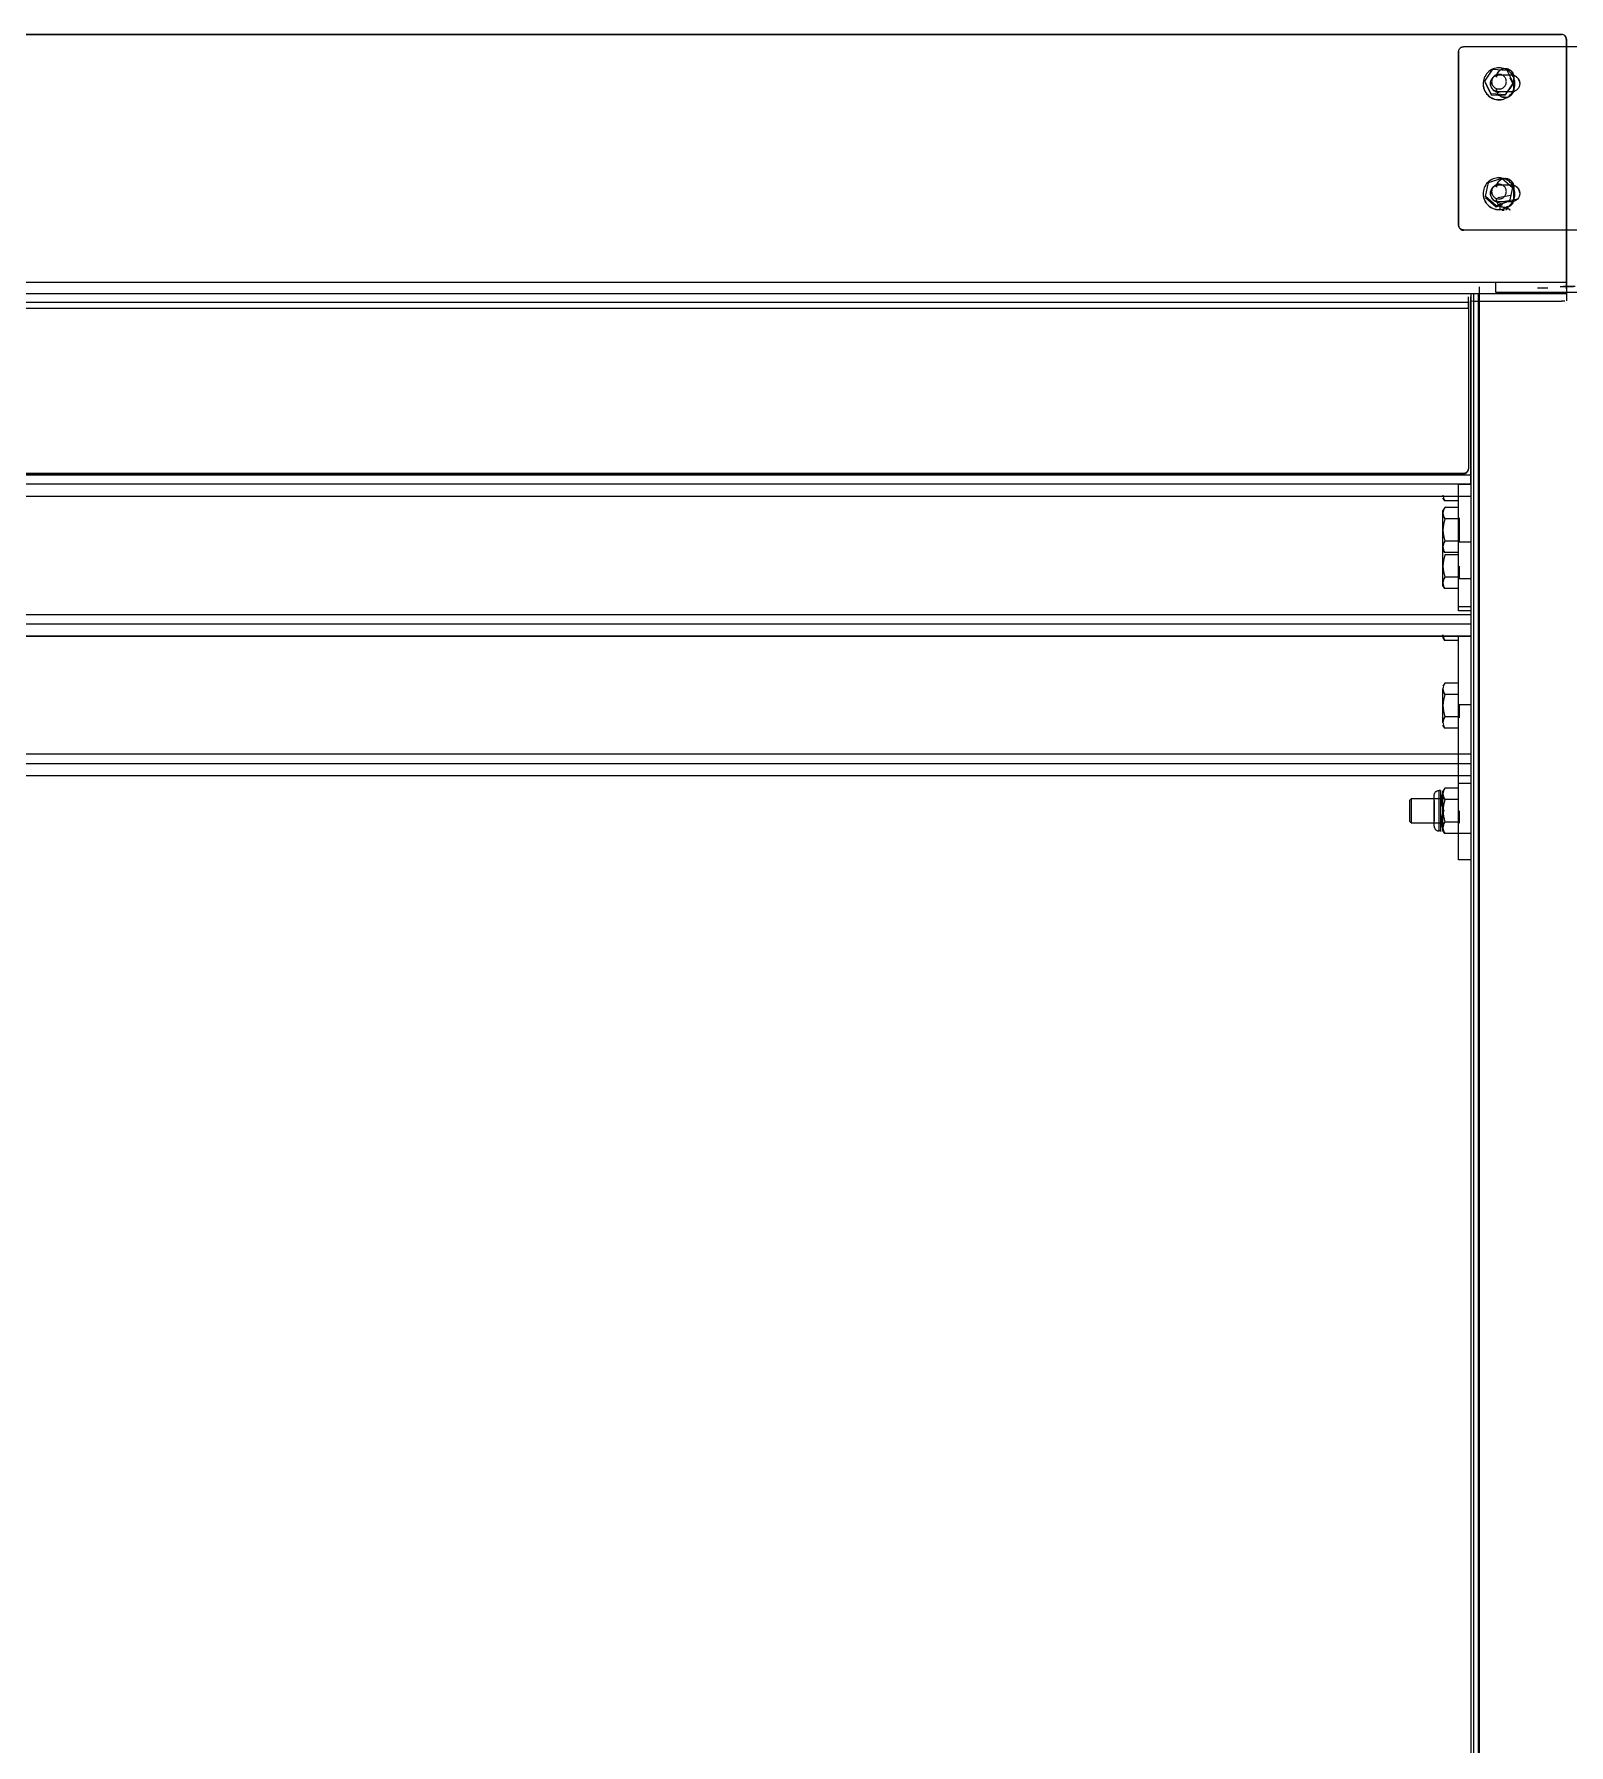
# Model space of a CAD drawing. Header units: millimetres. Extents: x 4625 to 14334, y 16216 to 31562.
# Drawn here: x 10292 to 10919, y 24396 to 25095 of the extents above; entities that cross this region are included whole.
import ezdxf

# ---------------------------------------------------------------- set-up
doc = ezdxf.new("R2010")
doc.units = ezdxf.units.MM
doc.header["$LTSCALE"] = 3
doc.layers.add('Default', color=7, linetype='Continuous')

msp = doc.modelspace()

# ---------------------------------------------------------------- linework, layer by layer
at = {"layer": 'Default'}
for p, q in [((8414.65, 25094.55), (10915.65, 25094.55)), ((8414.65, 25094.41), (10915.65, 25094.41)), ((10917.65, 25092.55), (10917.65, 24993.3)), ((10917.65, 24993.16), (10917.65, 25092.41)), ((10873.65, 25087.43), (10873.65, 25016.6)), ((10873.65, 25016.46), (10873.65, 25087.29)), ((10961.65, 25089.42), (10875.65, 25089.42)), ((10895.15, 25077.81), (10890.15, 25077.81)), ((10896.15, 25077.09), (10896.15, 25072.1)), ((10896.15, 25071.96), (10896.15, 25076.95)), ((10895.15, 25070.97), (10890.15, 25070.97)), ((10885.83, 25033.54), (10885.83, 25033.95)), ((10887.15, 25029.43), (10887.15, 25030.26)), ((10895.15, 25032.92), (10890.15, 25032.92)), ((10896.15, 25032.2), (10896.15, 25027.21)), ((10896.15, 25027.07), (10896.15, 25032.06)), ((10889, 25024.08), (10889, 25024.49)), ((10895.15, 25026.08), (10890.15, 25026.08)), ((10890.57, 25022.73), (10890.57, 25025.62)), ((10893.82, 25024.23), (10891.32, 25022.73)), ((10891.32, 25022.73), (10892.32, 25022.73)), ((10875.65, 25014.6), (10961.65, 25014.6)), ((10961.65, 25014.46), (10875.65, 25014.46)), ((8412.65, 24993.3), (10917.65, 24993.3)), ((10888.82, 24989.02), (10888.82, 24993.01)), ((10917.65, 24988.49), (8412.65, 24988.49)), ((8452.65, 24985.14), (10877.65, 24985.14)), ((10877.65, 24985.32), (10877.65, 24987.31)), ((10877.65, 24985.14), (10877.65, 24987.14)), ((10878.65, 24988.49), (10878.65, 22874.06)), ((10878.65, 24914.5), (10878.65, 24987.32)), ((10878.65, 24914.29), (10878.65, 24987.11)), ((10879.65, 24985.46), (10915.65, 24985.46)), ((10879.68, 24988.49), (10879.68, 22874.06)), ((10881.65, 24988.49), (10881.65, 22874.06)), ((10882.15, 22874.06), (10882.15, 24991.33)), ((10948.82, 24989.02), (10888.82, 24989.02)), ((10905.82, 24991.01), (10910.07, 24991.01)), ((10920.58, 24991.33), (10915.14, 24991.33)), ((10921.32, 24991.51), (10916.32, 24991.51)), ((10917.65, 24988.49), (10917.65, 24985.6)), ((10877.65, 24982.48), (8452.65, 24982.48)), ((10877.65, 24982.48), (10877.65, 24917.14)), ((10877.65, 24982.34), (10877.65, 24917)), ((10877.07, 24915.72), (10877.07, 24915.58)), ((10878.65, 24914.5), (8451.65, 24914.5)), ((10878.65, 24910.77), (8451.65, 24910.77)), ((10875.65, 24915.14), (8454.65, 24915.14)), ((10875.65, 24915), (8454.65, 24915)), ((10873.65, 24910.8), (10878.65, 24910.8)), ((10873.65, 24887.04), (10873.65, 24910.8)), ((10878.65, 24910.8), (10878.65, 24887.04)), ((10878.65, 24905.67), (8451.65, 24905.67)), ((10878.65, 24905.67), (8451.65, 24905.67)), ((10867.97, 24904), (10867.25, 24905.24)), ((10867.97, 24901.28), (10867.25, 24900.04)), ((10873.65, 24904), (10867.97, 24904)), ((10873.65, 24901.28), (10867.97, 24901.28)), ((10873.65, 24896.66), (10867.97, 24896.66)), ((10873.65, 24887.42), (10867.97, 24887.42)), ((10867.97, 24882.81), (10867.25, 24884.04)), ((10873.65, 24882.81), (10867.97, 24882.81)), ((10873.65, 24881.94), (10867.97, 24881.94)), ((10878.65, 24887.04), (10873.65, 24887.04)), ((10867.97, 24868.09), (10867.25, 24869.33)), ((10873.65, 24872.71), (10867.97, 24872.71)), ((10873.65, 24868.09), (10867.97, 24868.09)), ((10878.65, 24872.04), (10873.65, 24872.04)), ((10873.65, 24858.97), (10873.65, 24860.72)), ((10878.65, 24860.72), (10873.65, 24860.72)), ((8451.65, 24857.48), (10878.65, 24857.48)), ((8451.65, 24853.74), (10878.65, 24853.74)), ((10878.65, 24858.97), (10873.65, 24858.97)), ((8451.65, 24848.65), (10878.65, 24848.65)), ((10878.65, 24848.64), (8451.65, 24848.64)), ((10867.97, 24846.97), (10867.25, 24848.21)), ((10873.65, 24846.97), (10867.97, 24846.97)), ((10873.65, 24820.57), (10873.65, 24848.65)), ((10867.97, 24829.54), (10867.25, 24828.3)), ((10873.65, 24829.54), (10867.97, 24829.54)), ((10873.65, 24824.92), (10867.97, 24824.92)), ((10878.65, 24820.57), (10873.65, 24820.57)), ((10867.97, 24811.06), (10867.25, 24812.3)), ((10873.65, 24815.68), (10867.97, 24815.68)), ((10873.65, 24811.06), (10867.97, 24811.06)), ((10878.65, 24800.45), (8451.65, 24800.45)), ((8451.65, 24796.71), (10878.65, 24796.71)), ((10878.65, 24791.62), (8451.65, 24791.62)), ((10878.65, 24791.61), (8451.65, 24791.61)), ((10866.3, 24785.61), (10865.65, 24785.61)), ((10867.97, 24786.6), (10867.25, 24785.36)), ((10873.65, 24786.6), (10867.97, 24786.6)), ((10878.65, 24788.52), (10873.65, 24788.52)), ((10873.65, 24768.11), (10873.65, 24788.52)), ((10853.65, 24781.61), (10854.4, 24782.36)), ((10854.4, 24782.36), (10867.56, 24782.36)), ((10873.65, 24781.98), (10867.97, 24781.98)), ((10854.4, 24772.36), (10853.65, 24773.11)), ((10868.08, 24772.36), (10854.4, 24772.36)), ((10866.3, 24769.11), (10865.65, 24769.11)), ((10866.52, 24768.86), (10866.3, 24769.11)), ((10867.97, 24768.13), (10867.25, 24769.36)), ((10873.65, 24772.74), (10867.97, 24772.74)), ((10873.65, 24768.13), (10867.97, 24768.13)), ((10878.65, 24768.11), (10873.65, 24768.11)), ((10878.65, 24757.36), (10873.65, 24757.36))]:
    msp.add_line(p, q, dxfattribs=at)
for points in [[(10915.65, 25094.55, 0), (10915.83, 25094.54, 0), (10916.02, 25094.51, 0), (10916.2, 25094.47, 0), (10916.39, 25094.41, 0), (10916.57, 25094.33, 0), (10916.75, 25094.22, 0), (10916.91, 25094.1, 0), (10917.07, 25093.96, 0)], [(10917.07, 25093.96, 0), (10917.2, 25093.81, 0), (10917.33, 25093.64, 0), (10917.43, 25093.47, 0), (10917.51, 25093.29, 0), (10917.57, 25093.1, 0), (10917.62, 25092.92, 0), (10917.64, 25092.73, 0), (10917.65, 25092.55, 0)], [(10917.65, 25092.41, 0), (10917.64, 25092.59, 0), (10917.62, 25092.78, 0), (10917.57, 25092.96, 0), (10917.51, 25093.15, 0), (10917.43, 25093.33, 0), (10917.33, 25093.51, 0), (10917.2, 25093.67, 0), (10917.07, 25093.82, 0)], [(10873.65, 25087.43, 0), (10873.66, 25087.6, 0), (10873.68, 25087.79, 0), (10873.73, 25087.97, 0), (10873.79, 25088.16, 0), (10873.87, 25088.34, 0), (10873.98, 25088.52, 0), (10874.1, 25088.68, 0), (10874.24, 25088.84, 0)], [(10874.24, 25088.84, 0), (10874.39, 25088.97, 0), (10874.56, 25089.1, 0), (10874.73, 25089.2, 0), (10874.92, 25089.28, 0), (10875.1, 25089.34, 0), (10875.29, 25089.39, 0), (10875.47, 25089.41, 0), (10875.65, 25089.42, 0)], [(10883.66, 25074.65, 0), (10883.66, 25074, 0), (10883.71, 25073.34, 0), (10883.85, 25072.67, 0), (10884.06, 25072, 0), (10884.35, 25071.33, 0), (10884.72, 25070.69, 0), (10885.16, 25070.09, 0), (10885.67, 25069.55, 0), (10886.25, 25069.06, 0), (10886.87, 25068.65, 0), (10887.52, 25068.32, 0), (10888.19, 25068.06, 0), (10888.87, 25067.89, 0), (10889.54, 25067.79, 0), (10890.19, 25067.76, 0), (10890.85, 25067.8, 0), (10891.52, 25067.91, 0), (10892.2, 25068.09, 0), (10892.87, 25068.36, 0), (10893.52, 25068.7, 0), (10894.13, 25069.12, 0), (10894.7, 25069.62, 0), (10895.21, 25070.17, 0), (10895.64, 25070.78, 0), (10896, 25071.42, 0), (10896.28, 25072.09, 0), (10896.48, 25072.76, 0), (10896.6, 25073.43, 0), (10896.65, 25074.09, 0), (10896.63, 25074.74, 0), (10896.55, 25075.41, 0), (10896.39, 25076.08, 0)], [(10884.39, 25075.43, 0), (10887.62, 25080.21, 0)], [(10890.15, 25070.97, 0), (10889.84, 25070.98, 0), (10889.51, 25071.02, 0), (10889.19, 25071.1, 0), (10888.86, 25071.21, 0), (10888.54, 25071.36, 0), (10888.24, 25071.53, 0), (10887.95, 25071.75, 0), (10887.68, 25071.99, 0), (10887.43, 25072.26, 0), (10887.22, 25072.55, 0), (10887.04, 25072.85, 0), (10886.9, 25073.17, 0), (10886.79, 25073.5, 0), (10886.71, 25073.82, 0), (10886.67, 25074.14, 0), (10886.65, 25074.46, 0), (10886.67, 25074.77, 0), (10886.71, 25075.09, 0), (10886.79, 25075.42, 0), (10886.9, 25075.74, 0), (10887.04, 25076.06, 0), (10887.22, 25076.37, 0), (10887.43, 25076.66, 0), (10887.68, 25076.93, 0), (10887.95, 25077.17, 0), (10888.24, 25077.38, 0), (10888.54, 25077.56, 0), (10888.86, 25077.7, 0), (10889.19, 25077.81, 0), (10889.51, 25077.89, 0), (10889.84, 25077.93, 0), (10890.15, 25077.95, 0)], [(10890.15, 25077.81, 0), (10889.84, 25077.8, 0), (10889.51, 25077.75, 0), (10889.19, 25077.67, 0), (10888.86, 25077.56, 0), (10888.54, 25077.42, 0), (10888.24, 25077.24, 0), (10887.95, 25077.03, 0), (10887.68, 25076.79, 0), (10887.43, 25076.52, 0), (10887.22, 25076.23, 0), (10887.04, 25075.92, 0), (10886.9, 25075.6, 0), (10886.79, 25075.28, 0), (10886.71, 25074.95, 0), (10886.67, 25074.63, 0), (10886.65, 25074.32, 0), (10886.67, 25074, 0), (10886.71, 25073.68, 0), (10886.79, 25073.36, 0), (10886.9, 25073.03, 0), (10887.04, 25072.71, 0), (10887.22, 25072.41, 0), (10887.43, 25072.12, 0), (10887.68, 25071.85, 0), (10887.95, 25071.61, 0), (10888.24, 25071.4, 0), (10888.54, 25071.22, 0), (10888.86, 25071.07, 0), (10889.19, 25070.96, 0), (10889.51, 25070.88, 0), (10889.84, 25070.84, 0), (10890.15, 25070.83, 0)], [(10887.62, 25080.21, 0), (10893.38, 25079.8, 0)], [(10889.15, 25077.09, 0), (10889.17, 25077.4, 0), (10889.21, 25077.73, 0), (10889.29, 25078.05, 0), (10889.4, 25078.38, 0), (10889.54, 25078.69, 0), (10889.72, 25079, 0), (10889.93, 25079.29, 0), (10890.18, 25079.56, 0), (10890.45, 25079.8, 0), (10890.74, 25080.01, 0), (10891.04, 25080.19, 0), (10891.36, 25080.34, 0), (10891.69, 25080.45, 0), (10892.01, 25080.52, 0), (10892.34, 25080.57, 0), (10892.65, 25080.58, 0), (10892.97, 25080.57, 0), (10893.29, 25080.52, 0), (10893.61, 25080.45, 0), (10893.94, 25080.34, 0), (10894.26, 25080.19, 0), (10894.57, 25080.01, 0), (10894.86, 25079.8, 0), (10895.13, 25079.56, 0), (10895.37, 25079.29, 0), (10895.58, 25079, 0), (10895.76, 25078.69, 0), (10895.91, 25078.38, 0), (10896.02, 25078.05, 0), (10896.09, 25077.73, 0), (10896.14, 25077.4, 0), (10896.15, 25077.09, 0)], [(10896.15, 25076.95, 0), (10896.14, 25077.26, 0), (10896.09, 25077.59, 0), (10896.02, 25077.91, 0), (10895.91, 25078.24, 0), (10895.76, 25078.55, 0), (10895.58, 25078.86, 0), (10895.37, 25079.15, 0), (10895.13, 25079.42, 0), (10894.86, 25079.66, 0), (10894.57, 25079.87, 0), (10894.26, 25080.05, 0), (10893.94, 25080.2, 0), (10893.61, 25080.31, 0), (10893.29, 25080.38, 0), (10892.97, 25080.43, 0), (10892.65, 25080.44, 0), (10892.34, 25080.43, 0), (10892.01, 25080.38, 0), (10891.69, 25080.31, 0), (10891.36, 25080.2, 0), (10891.04, 25080.05, 0), (10890.74, 25079.87, 0), (10890.45, 25079.66, 0), (10890.18, 25079.42, 0), (10889.93, 25079.15, 0), (10889.72, 25078.86, 0), (10889.54, 25078.55, 0), (10889.4, 25078.24, 0), (10889.29, 25077.91, 0), (10889.21, 25077.59, 0), (10889.17, 25077.26, 0), (10889.15, 25076.95, 0)], [(10893.38, 25079.8, 0), (10895.91, 25074.63, 0)], [(10895.91, 25074.21, 0), (10894.65, 25076.78, 0)], [(10895.15, 25077.95, 0), (10895.47, 25077.93, 0), (10895.79, 25077.89, 0), (10896.11, 25077.81, 0), (10896.44, 25077.7, 0), (10896.76, 25077.56, 0), (10897.07, 25077.38, 0), (10897.36, 25077.17, 0), (10897.63, 25076.93, 0), (10897.87, 25076.66, 0), (10898.08, 25076.37, 0), (10898.26, 25076.06, 0), (10898.41, 25075.74, 0), (10898.52, 25075.42, 0), (10898.59, 25075.09, 0), (10898.64, 25074.77, 0), (10898.65, 25074.46, 0), (10898.64, 25074.14, 0), (10898.59, 25073.82, 0), (10898.52, 25073.5, 0), (10898.41, 25073.17, 0), (10898.26, 25072.85, 0), (10898.08, 25072.55, 0), (10897.87, 25072.26, 0), (10897.63, 25071.99, 0), (10897.36, 25071.75, 0), (10897.07, 25071.53, 0), (10896.76, 25071.36, 0), (10896.44, 25071.21, 0), (10896.11, 25071.1, 0), (10895.79, 25071.02, 0), (10895.47, 25070.98, 0), (10895.15, 25070.97, 0)], [(10898.64, 25074.62, 0), (10898.6, 25074.93, 0), (10898.53, 25075.23, 0), (10898.43, 25075.54, 0), (10898.3, 25075.84, 0), (10898.14, 25076.13, 0), (10897.95, 25076.41, 0), (10897.74, 25076.67, 0), (10897.5, 25076.91, 0), (10897.24, 25077.12, 0), (10896.96, 25077.31, 0), (10896.66, 25077.47, 0), (10896.36, 25077.59, 0), (10896.05, 25077.69, 0), (10895.75, 25077.76, 0), (10895.15, 25077.81, 0)], [(10886.92, 25070.25, 0), (10884.39, 25075.43, 0)], [(10884.39, 25075.02, 0), (10885.66, 25072.41, 0)], [(10885.66, 25072.41, 0), (10886.92, 25069.84, 0)], [(10892.68, 25069.85, 0), (10886.92, 25070.25, 0)], [(10886.92, 25069.84, 0), (10889.8, 25069.62, 0)], [(10896.15, 25072.1, 0), (10896.14, 25071.79, 0), (10896.09, 25071.47, 0), (10896.02, 25071.14, 0), (10895.91, 25070.82, 0), (10895.76, 25070.5, 0), (10895.58, 25070.19, 0), (10895.37, 25069.9, 0), (10895.13, 25069.63, 0), (10894.86, 25069.39, 0), (10894.57, 25069.18, 0), (10894.26, 25069, 0), (10893.94, 25068.86, 0), (10893.61, 25068.75, 0), (10893.29, 25068.67, 0), (10892.97, 25068.63, 0), (10892.65, 25068.61, 0), (10892.34, 25068.63, 0), (10892.01, 25068.67, 0), (10891.69, 25068.75, 0), (10891.36, 25068.86, 0), (10891.04, 25069, 0), (10890.74, 25069.18, 0), (10890.45, 25069.39, 0), (10890.18, 25069.63, 0), (10889.93, 25069.9, 0), (10889.72, 25070.19, 0), (10889.54, 25070.5, 0), (10889.4, 25070.82, 0), (10889.29, 25071.14, 0), (10889.21, 25071.47, 0), (10889.17, 25071.79, 0), (10889.15, 25072.1, 0)], [(10889.8, 25069.62, 0), (10892.68, 25069.44, 0)], [(10895.91, 25074.63, 0), (10892.68, 25069.85, 0)], [(10894.3, 25071.81, 0), (10895.91, 25074.21, 0)], [(10884.68, 25028.31, 0), (10885.83, 25033.95, 0)], [(10885.83, 25033.95, 0), (10891.3, 25035.78, 0)], [(10889.15, 25032.2, 0), (10889.17, 25032.51, 0), (10889.21, 25032.84, 0), (10889.29, 25033.16, 0), (10889.4, 25033.49, 0), (10889.54, 25033.8, 0), (10889.72, 25034.11, 0), (10889.93, 25034.4, 0), (10890.18, 25034.67, 0), (10890.45, 25034.91, 0), (10890.74, 25035.12, 0), (10891.04, 25035.3, 0), (10891.36, 25035.45, 0), (10891.69, 25035.56, 0), (10892.01, 25035.63, 0), (10892.34, 25035.68, 0), (10892.65, 25035.69, 0), (10892.97, 25035.68, 0), (10893.29, 25035.63, 0), (10893.61, 25035.56, 0), (10893.94, 25035.45, 0), (10894.26, 25035.3, 0), (10894.57, 25035.12, 0), (10894.86, 25034.91, 0), (10895.13, 25034.67, 0), (10895.37, 25034.4, 0), (10895.58, 25034.11, 0), (10895.76, 25033.8, 0), (10895.91, 25033.49, 0), (10896.02, 25033.16, 0), (10896.09, 25032.84, 0), (10896.14, 25032.51, 0), (10896.15, 25032.2, 0)], [(10896.15, 25032.06, 0), (10896.14, 25032.37, 0), (10896.09, 25032.7, 0), (10896.02, 25033.02, 0), (10895.91, 25033.35, 0), (10895.76, 25033.66, 0), (10895.58, 25033.97, 0), (10895.37, 25034.26, 0), (10895.13, 25034.53, 0), (10894.86, 25034.77, 0), (10894.57, 25034.98, 0), (10894.26, 25035.16, 0), (10893.94, 25035.31, 0), (10893.61, 25035.42, 0), (10893.29, 25035.49, 0), (10892.97, 25035.54, 0), (10892.65, 25035.55, 0), (10892.34, 25035.54, 0), (10892.01, 25035.49, 0), (10891.69, 25035.42, 0), (10891.36, 25035.31, 0), (10891.04, 25035.16, 0), (10890.74, 25034.98, 0), (10890.45, 25034.77, 0), (10890.18, 25034.53, 0), (10889.93, 25034.26, 0), (10889.72, 25033.97, 0), (10889.54, 25033.66, 0), (10889.4, 25033.35, 0), (10889.29, 25033.02, 0), (10889.21, 25032.7, 0), (10889.17, 25032.37, 0), (10889.15, 25032.06, 0)], [(10891.3, 25035.78, 0), (10895.63, 25031.97, 0)], [(10883.67, 25029.8, 0), (10883.65, 25029.15, 0), (10883.71, 25028.48, 0), (10883.84, 25027.81, 0), (10884.05, 25027.13, 0), (10884.33, 25026.47, 0), (10884.7, 25025.82, 0), (10885.15, 25025.22, 0), (10885.66, 25024.67, 0), (10886.23, 25024.18, 0), (10886.85, 25023.77, 0), (10887.51, 25023.43, 0), (10888.18, 25023.18, 0), (10888.86, 25023, 0), (10889.53, 25022.9, 0), (10890.19, 25022.87, 0), (10890.85, 25022.91, 0), (10891.52, 25023.02, 0), (10892.2, 25023.2, 0), (10892.87, 25023.47, 0), (10893.52, 25023.81, 0), (10894.14, 25024.24, 0), (10894.71, 25024.73, 0), (10895.21, 25025.29, 0), (10895.65, 25025.9, 0), (10896.01, 25026.54, 0), (10896.28, 25027.21, 0), (10896.48, 25027.89, 0), (10896.6, 25028.56, 0), (10896.65, 25029.22, 0), (10896.63, 25029.87, 0), (10896.54, 25030.54, 0), (10896.38, 25031.22, 0)], [(10889, 25024.49, 0), (10884.68, 25028.31, 0)], [(10884.68, 25027.9, 0), (10886.84, 25025.97, 0)], [(10890.15, 25026.08, 0), (10889.84, 25026.09, 0), (10889.51, 25026.13, 0), (10889.19, 25026.21, 0), (10888.86, 25026.32, 0), (10888.54, 25026.47, 0), (10888.24, 25026.64, 0), (10887.95, 25026.86, 0), (10887.68, 25027.1, 0), (10887.43, 25027.37, 0), (10887.22, 25027.66, 0), (10887.04, 25027.96, 0), (10886.9, 25028.28, 0), (10886.79, 25028.61, 0), (10886.71, 25028.93, 0), (10886.67, 25029.25, 0), (10886.65, 25029.57, 0), (10886.67, 25029.88, 0), (10886.71, 25030.2, 0), (10886.79, 25030.53, 0), (10886.9, 25030.85, 0), (10887.04, 25031.17, 0), (10887.22, 25031.48, 0), (10887.43, 25031.77, 0), (10887.68, 25032.04, 0), (10887.95, 25032.28, 0), (10888.24, 25032.49, 0), (10888.54, 25032.67, 0), (10888.86, 25032.81, 0), (10889.19, 25032.92, 0), (10889.51, 25033, 0), (10889.84, 25033.04, 0), (10890.15, 25033.06, 0)], [(10890.15, 25032.92, 0), (10889.84, 25032.9, 0), (10889.51, 25032.86, 0), (10889.19, 25032.78, 0), (10888.86, 25032.67, 0), (10888.54, 25032.53, 0), (10888.24, 25032.35, 0), (10887.95, 25032.14, 0), (10887.68, 25031.9, 0), (10887.43, 25031.63, 0), (10887.22, 25031.34, 0), (10887.04, 25031.03, 0), (10886.9, 25030.71, 0), (10886.79, 25030.39, 0), (10886.71, 25030.06, 0), (10886.67, 25029.74, 0), (10886.65, 25029.43, 0), (10886.67, 25029.11, 0), (10886.71, 25028.79, 0), (10886.79, 25028.47, 0), (10886.9, 25028.14, 0), (10887.04, 25027.82, 0), (10887.22, 25027.52, 0), (10887.43, 25027.23, 0), (10887.68, 25026.96, 0), (10887.95, 25026.72, 0), (10888.24, 25026.5, 0), (10888.54, 25026.33, 0), (10888.86, 25026.18, 0), (10889.19, 25026.07, 0), (10889.51, 25025.99, 0), (10889.84, 25025.95, 0), (10890.15, 25025.94, 0)], [(10896.15, 25027.21, 0), (10896.14, 25026.9, 0), (10896.09, 25026.58, 0), (10896.02, 25026.25, 0), (10895.91, 25025.93, 0), (10895.76, 25025.61, 0), (10895.58, 25025.3, 0), (10895.37, 25025.01, 0), (10895.13, 25024.74, 0), (10894.86, 25024.5, 0), (10894.57, 25024.29, 0), (10894.26, 25024.11, 0), (10893.94, 25023.97, 0), (10893.61, 25023.86, 0), (10893.29, 25023.78, 0), (10892.97, 25023.74, 0), (10892.65, 25023.72, 0), (10892.34, 25023.74, 0), (10892.01, 25023.78, 0), (10891.69, 25023.86, 0), (10891.36, 25023.97, 0), (10891.04, 25024.11, 0), (10890.74, 25024.29, 0), (10890.45, 25024.5, 0), (10890.18, 25024.74, 0), (10889.93, 25025.01, 0), (10889.72, 25025.3, 0), (10889.54, 25025.61, 0), (10889.4, 25025.93, 0), (10889.29, 25026.25, 0), (10889.21, 25026.58, 0), (10889.17, 25026.9, 0), (10889.15, 25027.21, 0)], [(10889.63, 25027.88, 0), (10894.98, 25028.83, 0)], [(10890.97, 25026.11, 0), (10898, 25027.27, 0)], [(10895.63, 25031.97, 0), (10894.48, 25026.32, 0)], [(10895.15, 25033.06, 0), (10895.47, 25033.04, 0), (10895.79, 25033, 0), (10896.11, 25032.92, 0), (10896.44, 25032.81, 0), (10896.76, 25032.67, 0), (10897.07, 25032.49, 0), (10897.36, 25032.28, 0), (10897.63, 25032.04, 0), (10897.87, 25031.77, 0), (10898.08, 25031.48, 0), (10898.26, 25031.17, 0), (10898.41, 25030.85, 0), (10898.52, 25030.53, 0), (10898.59, 25030.2, 0), (10898.64, 25029.88, 0), (10898.65, 25029.57, 0), (10898.64, 25029.25, 0), (10898.59, 25028.93, 0), (10898.52, 25028.61, 0), (10898.41, 25028.28, 0), (10898.26, 25027.96, 0), (10898.08, 25027.66, 0), (10897.87, 25027.37, 0), (10897.63, 25027.1, 0), (10897.36, 25026.86, 0), (10897.07, 25026.64, 0), (10896.76, 25026.47, 0), (10896.44, 25026.32, 0), (10896.11, 25026.21, 0), (10895.79, 25026.13, 0), (10895.47, 25026.09, 0), (10895.15, 25026.08, 0)], [(10898.64, 25029.76, 0), (10898.59, 25030.06, 0), (10898.52, 25030.36, 0), (10898.42, 25030.67, 0), (10898.29, 25030.97, 0), (10898.13, 25031.26, 0), (10897.94, 25031.53, 0), (10897.73, 25031.79, 0), (10897.49, 25032.03, 0), (10897.23, 25032.24, 0), (10896.95, 25032.42, 0), (10896.65, 25032.58, 0), (10896.35, 25032.71, 0), (10896.05, 25032.8, 0), (10895.75, 25032.87, 0), (10895.15, 25032.92, 0)], [(10886.84, 25025.97, 0), (10889, 25024.08, 0)], [(10894.48, 25026.32, 0), (10889, 25024.49, 0)], [(10889, 25024.08, 0), (10891.74, 25024.98, 0)], [(10893.12, 25022.63, 0), (10893.12, 25022.7, 0), (10893.13, 25022.76, 0), (10893.14, 25022.83, 0), (10893.17, 25022.89, 0), (10893.2, 25022.95, 0), (10893.23, 25023.02, 0), (10893.27, 25023.07, 0), (10893.32, 25023.13, 0), (10893.38, 25023.18, 0), (10893.43, 25023.22, 0), (10893.5, 25023.25, 0), (10893.56, 25023.28, 0), (10893.63, 25023.31, 0), (10893.69, 25023.32, 0), (10893.76, 25023.33, 0), (10893.82, 25023.33, 0), (10893.88, 25023.33, 0), (10893.95, 25023.32, 0), (10894.01, 25023.31, 0), (10894.08, 25023.28, 0), (10894.14, 25023.25, 0), (10894.2, 25023.22, 0), (10894.26, 25023.18, 0), (10894.31, 25023.13, 0), (10894.36, 25023.07, 0), (10894.4, 25023.02, 0), (10894.44, 25022.95, 0), (10894.47, 25022.89, 0), (10894.49, 25022.83, 0), (10894.51, 25022.76, 0), (10894.52, 25022.7, 0), (10894.52, 25022.63, 0)], [(10874.24, 25015.19, 0), (10874.1, 25015.34, 0), (10873.98, 25015.51, 0), (10873.87, 25015.68, 0), (10873.79, 25015.86, 0), (10873.73, 25016.05, 0), (10873.68, 25016.24, 0), (10873.66, 25016.42, 0), (10873.65, 25016.6, 0)], [(10873.65, 25016.46, 0), (10873.66, 25016.28, 0), (10873.68, 25016.1, 0), (10873.73, 25015.91, 0), (10873.79, 25015.72, 0), (10873.87, 25015.54, 0), (10873.98, 25015.37, 0), (10874.1, 25015.2, 0), (10874.24, 25015.05, 0)], [(10875.65, 25014.6, 0), (10875.47, 25014.61, 0), (10875.29, 25014.64, 0), (10875.1, 25014.68, 0), (10874.92, 25014.74, 0), (10874.73, 25014.83, 0), (10874.56, 25014.93, 0), (10874.39, 25015.05, 0), (10874.24, 25015.19, 0)], [(10874.24, 25015.05, 0), (10874.39, 25014.91, 0), (10874.56, 25014.79, 0), (10874.73, 25014.69, 0), (10874.92, 25014.6, 0), (10875.1, 25014.54, 0), (10875.29, 25014.5, 0), (10875.47, 25014.47, 0), (10875.65, 25014.46, 0)], [(10917.65, 24993.3, 0), (10917.65, 24988.49, 0)], [(10917.65, 24990.49, 0), (10917.65, 24990.52, 0), (10917.65, 24990.64, 0), (10917.65, 24991.17, 0), (10917.65, 24993.16, 0)], [(10877.65, 24982.34, 0), (10877.65, 24987.14, 0)], [(10877.65, 24985.14, 0), (10877.65, 24985.12, 0), (10877.65, 24984.99, 0), (10877.65, 24984.46, 0), (10877.65, 24982.48, 0)], [(10879.65, 24985.46, 0), (10878.24, 24985.42, 0)], [(10917.07, 24985.5, 0), (10915.65, 24985.46, 0)], [(10877.07, 24915.72, 0), (10876.91, 24915.59, 0), (10876.75, 24915.47, 0), (10876.57, 24915.36, 0), (10876.39, 24915.28, 0), (10876.2, 24915.22, 0), (10876.02, 24915.17, 0), (10875.83, 24915.15, 0), (10875.65, 24915.14, 0)], [(10875.65, 24915, 0), (10875.83, 24915.01, 0), (10876.02, 24915.03, 0), (10876.2, 24915.08, 0), (10876.39, 24915.14, 0), (10876.57, 24915.22, 0), (10876.75, 24915.33, 0), (10876.91, 24915.45, 0), (10877.07, 24915.58, 0)], [(10877.65, 24917.14, 0), (10877.64, 24916.96, 0), (10877.62, 24916.77, 0), (10877.57, 24916.59, 0), (10877.51, 24916.4, 0), (10877.43, 24916.22, 0), (10877.33, 24916.04, 0), (10877.2, 24915.88, 0), (10877.07, 24915.72, 0)], [(10877.07, 24915.58, 0), (10877.2, 24915.74, 0), (10877.33, 24915.9, 0), (10877.43, 24916.08, 0), (10877.51, 24916.26, 0), (10877.57, 24916.45, 0), (10877.62, 24916.63, 0), (10877.64, 24916.82, 0), (10877.65, 24917, 0)], [(10878.65, 24910.77, 0), (10878.65, 24910.8, 0), (10878.65, 24910.97, 0), (10878.65, 24911.7, 0), (10878.65, 24914.5, 0)], [(10878.65, 24913.76, 0), (10878.65, 24913.76, 0), (10878.65, 24913.79, 0), (10878.65, 24913.89, 0), (10878.65, 24914.29, 0)], [(10867.25, 24906.31, 0), (10867.3, 24905.76, 0), (10867.43, 24905.2, 0), (10867.65, 24904.62, 0), (10867.97, 24904, 0)], [(10867.97, 24901.28, 0), (10867.65, 24900.66, 0), (10867.43, 24900.09, 0), (10867.3, 24899.53, 0), (10867.25, 24898.97, 0)], [(10867.25, 24898.97, 0), (10867.25, 24900.04, 0)], [(10867.25, 24892.04, 0), (10867.25, 24898.97, 0)], [(10867.25, 24898.97, 0), (10867.3, 24898.42, 0), (10867.43, 24897.86, 0), (10867.65, 24897.28, 0), (10867.97, 24896.66, 0)], [(10867.97, 24896.66, 0), (10867.43, 24894.27, 0), (10867.25, 24892.04, 0)], [(10874.05, 24892.04, 0), (10874.05, 24897.04, 0)], [(10867.25, 24885.12, 0), (10867.25, 24892.04, 0)], [(10867.25, 24892.04, 0), (10867.43, 24889.82, 0), (10867.97, 24887.42, 0)], [(10867.97, 24887.42, 0), (10867.65, 24886.81, 0), (10867.43, 24886.23, 0), (10867.3, 24885.67, 0), (10867.25, 24885.12, 0)], [(10874.05, 24887.04, 0), (10874.05, 24887.04, 0), (10874.05, 24887.04, 0), (10874.05, 24887.04, 0), (10874.05, 24887.04, 0), (10874.05, 24887.04, 0), (10874.05, 24887.04, 0), (10874.05, 24887.04, 0), (10874.05, 24887.04, 0), (10874.05, 24887.04, 0), (10874.05, 24887.04, 0), (10874.05, 24887.05, 0), (10874.05, 24887.05, 0), (10874.05, 24887.08, 0), (10874.05, 24887.19, 0), (10874.05, 24887.66, 0), (10874.05, 24892.04, 0)], [(10867.25, 24885.12, 0), (10867.3, 24884.56, 0), (10867.43, 24884, 0), (10867.65, 24883.42, 0), (10867.97, 24882.81, 0)], [(10867.97, 24882.81, 0), (10867.65, 24883.42, 0), (10867.43, 24884, 0), (10867.3, 24884.56, 0), (10867.25, 24885.12, 0)], [(10867.25, 24877.33, 0), (10867.25, 24884.25, 0)], [(10867.97, 24881.94, 0), (10867.43, 24879.55, 0), (10867.25, 24877.33, 0)], [(10873.65, 24872.04, 0), (10873.65, 24872.04, 0), (10873.65, 24872.04, 0), (10873.65, 24872.04, 0), (10873.65, 24872.04, 0), (10873.65, 24872.04, 0), (10873.65, 24872.04, 0), (10873.65, 24872.04, 0), (10873.65, 24872.04, 0), (10873.65, 24872.04, 0), (10873.65, 24872.05, 0), (10873.65, 24872.05, 0), (10873.65, 24872.07, 0), (10873.65, 24872.15, 0), (10873.65, 24872.48, 0), (10873.65, 24873.89, 0), (10873.65, 24887.04, 0)], [(10878.65, 24887.04, 0), (10878.65, 24872.04, 0)], [(10867.25, 24870.4, 0), (10867.25, 24877.33, 0)], [(10867.25, 24877.33, 0), (10867.43, 24875.1, 0), (10867.97, 24872.71, 0)], [(10873.65, 24860.72, 0), (10873.65, 24860.87, 0), (10873.65, 24861.58, 0), (10873.65, 24864.72, 0), (10873.65, 24876.73, 0)], [(10874.05, 24872.33, 0), (10874.05, 24872.33, 0), (10874.05, 24872.33, 0), (10874.05, 24872.33, 0), (10874.05, 24872.33, 0), (10874.05, 24872.33, 0), (10874.05, 24872.33, 0), (10874.05, 24872.33, 0), (10874.05, 24872.33, 0), (10874.05, 24872.33, 0), (10874.05, 24872.33, 0), (10874.05, 24872.33, 0), (10874.05, 24872.33, 0), (10874.05, 24872.36, 0), (10874.05, 24872.47, 0), (10874.05, 24872.94, 0), (10874.05, 24877.33, 0)], [(10867.97, 24872.71, 0), (10867.65, 24872.09, 0), (10867.43, 24871.51, 0), (10867.3, 24870.95, 0), (10867.25, 24870.4, 0)], [(10867.97, 24868.09, 0), (10867.65, 24868.71, 0), (10867.43, 24869.28, 0), (10867.3, 24869.84, 0), (10867.25, 24870.4, 0)], [(10867.25, 24870.4, 0), (10867.3, 24869.84, 0), (10867.43, 24869.28, 0), (10867.65, 24868.71, 0), (10867.97, 24868.09, 0)], [(10867.25, 24849.28, 0), (10867.3, 24848.73, 0), (10867.43, 24848.17, 0), (10867.65, 24847.59, 0), (10867.97, 24846.97, 0)], [(10867.97, 24846.97, 0), (10867.65, 24847.59, 0), (10867.43, 24848.17, 0), (10867.3, 24848.73, 0), (10867.25, 24849.28, 0)], [(10867.97, 24829.54, 0), (10867.65, 24828.92, 0), (10867.43, 24828.34, 0), (10867.3, 24827.78, 0), (10867.25, 24827.23, 0)], [(10867.25, 24820.3, 0), (10867.25, 24827.23, 0)], [(10867.25, 24827.23, 0), (10867.3, 24826.67, 0), (10867.43, 24826.12, 0), (10867.65, 24825.54, 0), (10867.97, 24824.92, 0)], [(10867.97, 24824.92, 0), (10867.43, 24822.53, 0), (10867.25, 24820.3, 0)], [(10867.25, 24813.37, 0), (10867.25, 24820.3, 0)], [(10867.25, 24820.3, 0), (10867.43, 24818.07, 0), (10867.97, 24815.68, 0)], [(10873.65, 24788.52, 0), (10873.65, 24820.57, 0)], [(10874.05, 24815.3, 0), (10874.05, 24815.3, 0), (10874.05, 24815.3, 0), (10874.05, 24815.3, 0), (10874.05, 24815.3, 0), (10874.05, 24815.3, 0), (10874.05, 24815.3, 0), (10874.05, 24815.3, 0), (10874.05, 24815.3, 0), (10874.05, 24815.3, 0), (10874.05, 24815.3, 0), (10874.05, 24815.3, 0), (10874.05, 24815.31, 0), (10874.05, 24815.34, 0), (10874.05, 24815.45, 0), (10874.05, 24815.92, 0), (10874.05, 24820.3, 0)], [(10867.97, 24815.68, 0), (10867.65, 24815.06, 0), (10867.43, 24814.48, 0), (10867.3, 24813.93, 0), (10867.25, 24813.37, 0)], [(10867.25, 24813.37, 0), (10867.3, 24812.82, 0), (10867.43, 24812.26, 0), (10867.65, 24811.68, 0), (10867.97, 24811.06, 0)], [(10863.65, 24783.61, 0), (10863.66, 24783.82, 0), (10863.69, 24784.02, 0), (10863.74, 24784.21, 0), (10863.81, 24784.4, 0), (10863.9, 24784.58, 0), (10864.01, 24784.75, 0), (10864.13, 24784.91, 0), (10864.26, 24785.05, 0), (10864.41, 24785.18, 0), (10864.57, 24785.3, 0), (10864.74, 24785.39, 0), (10864.91, 24785.47, 0), (10865.09, 24785.53, 0), (10865.28, 24785.58, 0), (10865.46, 24785.61, 0), (10865.65, 24785.61, 0)], [(10863.65, 24771.11, 0), (10863.65, 24771.11, 0), (10863.65, 24771.11, 0), (10863.65, 24771.11, 0), (10863.65, 24771.11, 0), (10863.65, 24771.11, 0), (10863.65, 24771.11, 0), (10863.65, 24771.11, 0), (10863.65, 24771.11, 0), (10863.65, 24771.11, 0), (10863.65, 24771.11, 0), (10863.65, 24771.12, 0), (10863.65, 24771.12, 0), (10863.65, 24771.16, 0), (10863.65, 24771.3, 0), (10863.65, 24771.88, 0), (10863.65, 24783.61, 0)], [(10865.65, 24769.11, 0), (10865.65, 24769.11, 0), (10865.65, 24769.11, 0), (10865.65, 24769.11, 0), (10865.65, 24769.11, 0), (10865.65, 24769.11, 0), (10865.65, 24769.11, 0), (10865.65, 24769.11, 0), (10865.65, 24769.11, 0), (10865.65, 24769.11, 0), (10865.65, 24769.11, 0), (10865.65, 24769.12, 0), (10865.65, 24769.13, 0), (10865.65, 24769.17, 0), (10865.65, 24769.35, 0), (10865.65, 24770.13, 0), (10865.65, 24785.61, 0)], [(10866.3, 24785.61, 0), (10866.3, 24785.61, 0), (10866.3, 24785.61, 0), (10866.3, 24785.61, 0), (10866.3, 24785.61, 0), (10866.3, 24785.61, 0), (10866.3, 24785.61, 0), (10866.3, 24785.61, 0), (10866.3, 24785.61, 0), (10866.3, 24785.61, 0), (10866.3, 24785.61, 0), (10866.3, 24785.61, 0), (10866.3, 24785.61, 0), (10866.3, 24785.6, 0), (10866.3, 24785.56, 0), (10866.3, 24785.37, 0), (10866.3, 24784.6, 0), (10866.3, 24777.36, 0)], [(10867.65, 24785.86, 0), (10867.13, 24784.7, 0), (10866.78, 24783.62, 0), (10866.58, 24782.6, 0), (10866.52, 24781.61, 0), (10866.58, 24780.62, 0), (10866.78, 24779.61, 0), (10867.13, 24778.53, 0), (10867.65, 24777.36, 0)], [(10867.97, 24786.6, 0), (10867.65, 24785.98, 0), (10867.43, 24785.41, 0), (10867.3, 24784.85, 0), (10867.25, 24784.29, 0)], [(10867.25, 24784.29, 0), (10867.25, 24785.36, 0)], [(10867.25, 24785.36, 0), (10867.25, 24785.36, 0), (10867.25, 24785.36, 0), (10867.25, 24785.36, 0), (10867.25, 24785.36, 0), (10867.25, 24785.36, 0), (10867.25, 24785.36, 0), (10867.25, 24785.36, 0), (10867.25, 24785.36, 0), (10867.25, 24785.36, 0), (10867.25, 24785.36, 0), (10867.25, 24785.36, 0), (10867.25, 24785.36, 0), (10867.25, 24785.35, 0), (10867.25, 24785.27, 0), (10867.25, 24784.94, 0), (10867.25, 24784.29, 0)], [(10867.25, 24784.29, 0), (10867.3, 24783.74, 0), (10867.43, 24783.18, 0), (10867.65, 24782.6, 0), (10867.97, 24781.98, 0)], [(10867.25, 24777.36, 0), (10867.25, 24784.29, 0)], [(10853.65, 24781.61, 0), (10853.65, 24781.61, 0), (10853.65, 24781.61, 0), (10853.65, 24781.61, 0), (10853.65, 24781.61, 0), (10853.65, 24781.61, 0), (10853.65, 24781.61, 0), (10853.65, 24781.61, 0), (10853.65, 24781.61, 0), (10853.65, 24781.61, 0), (10853.65, 24781.61, 0), (10853.65, 24781.61, 0), (10853.65, 24781.58, 0), (10853.65, 24781.49, 0), (10853.65, 24781.09, 0), (10853.65, 24773.11, 0)], [(10854.4, 24772.36, 0), (10854.4, 24772.36, 0), (10854.4, 24772.36, 0), (10854.4, 24772.36, 0), (10854.4, 24772.36, 0), (10854.4, 24772.36, 0), (10854.4, 24772.36, 0), (10854.4, 24772.36, 0), (10854.4, 24772.36, 0), (10854.4, 24772.36, 0), (10854.4, 24772.36, 0), (10854.4, 24772.37, 0), (10854.4, 24772.37, 0), (10854.4, 24772.4, 0), (10854.4, 24772.51, 0), (10854.4, 24772.98, 0), (10854.4, 24782.36, 0)], [(10866.3, 24777.36, 0), (10866.3, 24769.11, 0)], [(10867.65, 24777.36, 0), (10867.13, 24776.2, 0), (10866.78, 24775.12, 0), (10866.58, 24774.1, 0), (10866.52, 24773.11, 0), (10866.58, 24772.12, 0), (10866.78, 24771.11, 0), (10867.13, 24770.03, 0), (10867.65, 24768.86, 0)], [(10867.97, 24781.98, 0), (10867.43, 24779.59, 0), (10867.25, 24777.36, 0)], [(10867.25, 24777.36, 0), (10867.43, 24775.14, 0), (10867.97, 24772.74, 0)], [(10867.25, 24770.44, 0), (10867.25, 24777.36, 0)], [(10874.05, 24772.36, 0), (10874.05, 24772.36, 0), (10874.05, 24772.36, 0), (10874.05, 24772.36, 0), (10874.05, 24772.36, 0), (10874.05, 24772.36, 0), (10874.05, 24772.36, 0), (10874.05, 24772.36, 0), (10874.05, 24772.36, 0), (10874.05, 24772.36, 0), (10874.05, 24772.36, 0), (10874.05, 24772.37, 0), (10874.05, 24772.37, 0), (10874.05, 24772.4, 0), (10874.05, 24772.51, 0), (10874.05, 24772.98, 0), (10874.05, 24777.36, 0)], [(10863.65, 24771.11, 0), (10863.66, 24770.91, 0), (10863.69, 24770.71, 0), (10863.74, 24770.52, 0), (10863.81, 24770.33, 0), (10863.9, 24770.15, 0), (10864.01, 24769.97, 0), (10864.13, 24769.82, 0), (10864.26, 24769.67, 0), (10864.41, 24769.54, 0), (10864.57, 24769.43, 0), (10864.74, 24769.33, 0), (10864.91, 24769.26, 0), (10865.09, 24769.19, 0), (10865.28, 24769.15, 0), (10865.46, 24769.12, 0), (10865.65, 24769.11, 0)], [(10867.97, 24772.74, 0), (10867.65, 24772.13, 0), (10867.43, 24771.55, 0), (10867.3, 24770.99, 0), (10867.25, 24770.44, 0)], [(10867.97, 24768.13, 0), (10867.65, 24768.74, 0), (10867.43, 24769.32, 0), (10867.3, 24769.88, 0), (10867.25, 24770.44, 0)], [(10867.25, 24770.44, 0), (10867.3, 24769.88, 0), (10867.43, 24769.32, 0), (10867.65, 24768.74, 0), (10867.97, 24768.13, 0)], [(10873.65, 24757.36, 0), (10873.65, 24757.36, 0), (10873.65, 24757.36, 0), (10873.65, 24757.36, 0), (10873.65, 24757.36, 0), (10873.65, 24757.36, 0), (10873.65, 24757.36, 0), (10873.65, 24757.36, 0), (10873.65, 24757.36, 0), (10873.65, 24757.36, 0), (10873.65, 24757.36, 0), (10873.65, 24757.37, 0), (10873.65, 24757.38, 0), (10873.65, 24757.44, 0), (10873.65, 24757.66, 0), (10873.65, 24758.55, 0), (10873.65, 24768.11, 0)]]:
    msp.add_polyline3d(points, dxfattribs=at)
for points in [[(10890.15, 25080.8, 0), (10889.57, 25080.78, 0), (10888.97, 25080.69, 0), (10888.36, 25080.55, 0), (10887.76, 25080.35, 0), (10887.17, 25080.08, 0), (10886.59, 25079.74, 0), (10886.05, 25079.35, 0), (10885.56, 25078.9, 0), (10885.11, 25078.4, 0), (10884.71, 25077.87, 0), (10884.38, 25077.3, 0), (10884.11, 25076.7, 0), (10883.9, 25076.1, 0), (10883.76, 25075.5, 0), (10883.68, 25074.9, 0), (10883.65, 25074.32, 0), (10883.68, 25073.74, 0), (10883.76, 25073.14, 0), (10883.9, 25072.53, 0), (10884.11, 25071.93, 0), (10884.38, 25071.34, 0), (10884.71, 25070.77, 0), (10885.11, 25070.23, 0), (10885.56, 25069.73, 0), (10886.05, 25069.28, 0), (10886.59, 25068.89, 0), (10887.17, 25068.56, 0), (10887.76, 25068.29, 0), (10888.36, 25068.08, 0), (10888.97, 25067.94, 0), (10889.57, 25067.86, 0), (10890.15, 25067.83, 0), (10890.74, 25067.86, 0), (10891.33, 25067.94, 0), (10891.94, 25068.08, 0), (10892.54, 25068.29, 0), (10893.14, 25068.56, 0), (10893.71, 25068.89, 0), (10894.25, 25069.28, 0), (10894.75, 25069.73, 0), (10895.2, 25070.23, 0), (10895.59, 25070.77, 0), (10895.93, 25071.34, 0), (10896.2, 25071.93, 0), (10896.4, 25072.53, 0), (10896.54, 25073.14, 0), (10896.63, 25073.74, 0), (10896.65, 25074.32, 0), (10896.63, 25074.9, 0), (10896.54, 25075.5, 0), (10896.4, 25076.1, 0), (10896.2, 25076.7, 0), (10895.93, 25077.3, 0), (10895.59, 25077.87, 0), (10895.2, 25078.4, 0), (10894.75, 25078.9, 0), (10894.25, 25079.35, 0), (10893.71, 25079.74, 0), (10893.14, 25080.08, 0), (10892.54, 25080.35, 0), (10891.94, 25080.55, 0), (10891.33, 25080.69, 0), (10890.74, 25080.78, 0)], [(10890.15, 25078.15, 0), (10889.88, 25078.14, 0), (10889.61, 25078.1, 0), (10889.33, 25078.03, 0), (10889.05, 25077.94, 0), (10888.77, 25077.81, 0), (10888.51, 25077.66, 0), (10888.26, 25077.48, 0), (10888.03, 25077.27, 0), (10887.82, 25077.04, 0), (10887.64, 25076.79, 0), (10887.49, 25076.53, 0), (10887.36, 25076.26, 0), (10887.27, 25075.98, 0), (10887.2, 25075.7, 0), (10887.16, 25075.42, 0), (10887.15, 25075.15, 0), (10887.16, 25074.89, 0), (10887.2, 25074.61, 0), (10887.27, 25074.33, 0), (10887.36, 25074.05, 0), (10887.49, 25073.78, 0), (10887.64, 25073.52, 0), (10887.82, 25073.27, 0), (10888.03, 25073.04, 0), (10888.26, 25072.83, 0), (10888.51, 25072.65, 0), (10888.77, 25072.5, 0), (10889.05, 25072.37, 0), (10889.33, 25072.28, 0), (10889.61, 25072.21, 0), (10889.88, 25072.17, 0), (10890.15, 25072.16, 0), (10890.42, 25072.17, 0), (10890.7, 25072.21, 0), (10890.98, 25072.28, 0), (10891.26, 25072.37, 0), (10891.53, 25072.5, 0), (10891.79, 25072.65, 0), (10892.04, 25072.83, 0), (10892.27, 25073.04, 0), (10892.48, 25073.27, 0), (10892.66, 25073.52, 0), (10892.82, 25073.78, 0), (10892.94, 25074.05, 0), (10893.04, 25074.33, 0), (10893.1, 25074.61, 0), (10893.14, 25074.89, 0), (10893.15, 25075.15, 0), (10893.14, 25075.42, 0), (10893.1, 25075.7, 0), (10893.04, 25075.98, 0), (10892.94, 25076.26, 0), (10892.82, 25076.53, 0), (10892.66, 25076.79, 0), (10892.48, 25077.04, 0), (10892.27, 25077.27, 0), (10892.04, 25077.48, 0), (10891.79, 25077.66, 0), (10891.53, 25077.81, 0), (10891.26, 25077.94, 0), (10890.98, 25078.03, 0), (10890.7, 25078.1, 0), (10890.42, 25078.14, 0)], [(10890.15, 25035.91, 0), (10889.57, 25035.89, 0), (10888.97, 25035.8, 0), (10888.36, 25035.66, 0), (10887.76, 25035.46, 0), (10887.17, 25035.19, 0), (10886.59, 25034.85, 0), (10886.05, 25034.46, 0), (10885.56, 25034.01, 0), (10885.11, 25033.51, 0), (10884.71, 25032.98, 0), (10884.38, 25032.41, 0), (10884.11, 25031.81, 0), (10883.9, 25031.21, 0), (10883.76, 25030.61, 0), (10883.68, 25030.01, 0), (10883.65, 25029.43, 0), (10883.68, 25028.84, 0), (10883.76, 25028.25, 0), (10883.9, 25027.64, 0), (10884.11, 25027.04, 0), (10884.38, 25026.45, 0), (10884.71, 25025.88, 0), (10885.11, 25025.34, 0), (10885.56, 25024.84, 0), (10886.05, 25024.39, 0), (10886.59, 25024, 0), (10887.17, 25023.67, 0), (10887.76, 25023.4, 0), (10888.36, 25023.19, 0), (10888.97, 25023.05, 0), (10889.57, 25022.97, 0), (10890.15, 25022.94, 0), (10890.74, 25022.97, 0), (10891.33, 25023.05, 0), (10891.94, 25023.19, 0), (10892.54, 25023.4, 0), (10893.14, 25023.67, 0), (10893.71, 25024, 0), (10894.25, 25024.39, 0), (10894.75, 25024.84, 0), (10895.2, 25025.34, 0), (10895.59, 25025.88, 0), (10895.93, 25026.45, 0), (10896.2, 25027.04, 0), (10896.4, 25027.64, 0), (10896.54, 25028.25, 0), (10896.63, 25028.84, 0), (10896.65, 25029.43, 0), (10896.63, 25030.01, 0), (10896.54, 25030.61, 0), (10896.4, 25031.21, 0), (10896.2, 25031.81, 0), (10895.93, 25032.41, 0), (10895.59, 25032.98, 0), (10895.2, 25033.51, 0), (10894.75, 25034.01, 0), (10894.25, 25034.46, 0), (10893.71, 25034.85, 0), (10893.14, 25035.19, 0), (10892.54, 25035.46, 0), (10891.94, 25035.66, 0), (10891.33, 25035.8, 0), (10890.74, 25035.89, 0)], [(10890.15, 25033.26, 0), (10889.88, 25033.24, 0), (10889.61, 25033.21, 0), (10889.33, 25033.14, 0), (10889.05, 25033.05, 0), (10888.77, 25032.92, 0), (10888.51, 25032.77, 0), (10888.26, 25032.59, 0), (10888.03, 25032.38, 0), (10887.82, 25032.15, 0), (10887.64, 25031.9, 0), (10887.49, 25031.64, 0), (10887.36, 25031.37, 0), (10887.27, 25031.09, 0), (10887.2, 25030.81, 0), (10887.16, 25030.53, 0), (10887.15, 25030.26, 0), (10887.16, 25030, 0), (10887.2, 25029.72, 0), (10887.27, 25029.44, 0), (10887.36, 25029.16, 0), (10887.49, 25028.89, 0), (10887.64, 25028.63, 0), (10887.82, 25028.38, 0), (10888.03, 25028.15, 0), (10888.26, 25027.94, 0), (10888.51, 25027.76, 0), (10888.77, 25027.61, 0), (10889.05, 25027.48, 0), (10889.33, 25027.39, 0), (10889.61, 25027.32, 0), (10889.88, 25027.28, 0), (10890.15, 25027.27, 0), (10890.42, 25027.28, 0), (10890.7, 25027.32, 0), (10890.98, 25027.39, 0), (10891.26, 25027.48, 0), (10891.53, 25027.61, 0), (10891.79, 25027.76, 0), (10892.04, 25027.94, 0), (10892.27, 25028.15, 0), (10892.48, 25028.38, 0), (10892.66, 25028.63, 0), (10892.82, 25028.89, 0), (10892.94, 25029.16, 0), (10893.04, 25029.44, 0), (10893.1, 25029.72, 0), (10893.14, 25030, 0), (10893.15, 25030.26, 0), (10893.14, 25030.53, 0), (10893.1, 25030.81, 0), (10893.04, 25031.09, 0), (10892.94, 25031.37, 0), (10892.82, 25031.64, 0), (10892.66, 25031.9, 0), (10892.48, 25032.15, 0), (10892.27, 25032.38, 0), (10892.04, 25032.59, 0), (10891.79, 25032.77, 0), (10891.53, 25032.92, 0), (10891.26, 25033.05, 0), (10890.98, 25033.14, 0), (10890.7, 25033.21, 0), (10890.42, 25033.24, 0)], [(10867.25, 24885.12, 0), (10867.25, 24884.04, 0)], [(10867.25, 24870.4, 0), (10867.25, 24869.33, 0)], [(10863.65, 24777.36, 0), (10863.65, 24781.55, 0)], [(10863.65, 24777.36, 0), (10863.65, 24773.18, 0)], [(10867.25, 24770.44, 0), (10867.25, 24769.36, 0)]]:
    msp.add_polyline3d(points, close=True, dxfattribs=at)

doc.saveas('drawing.dxf')
